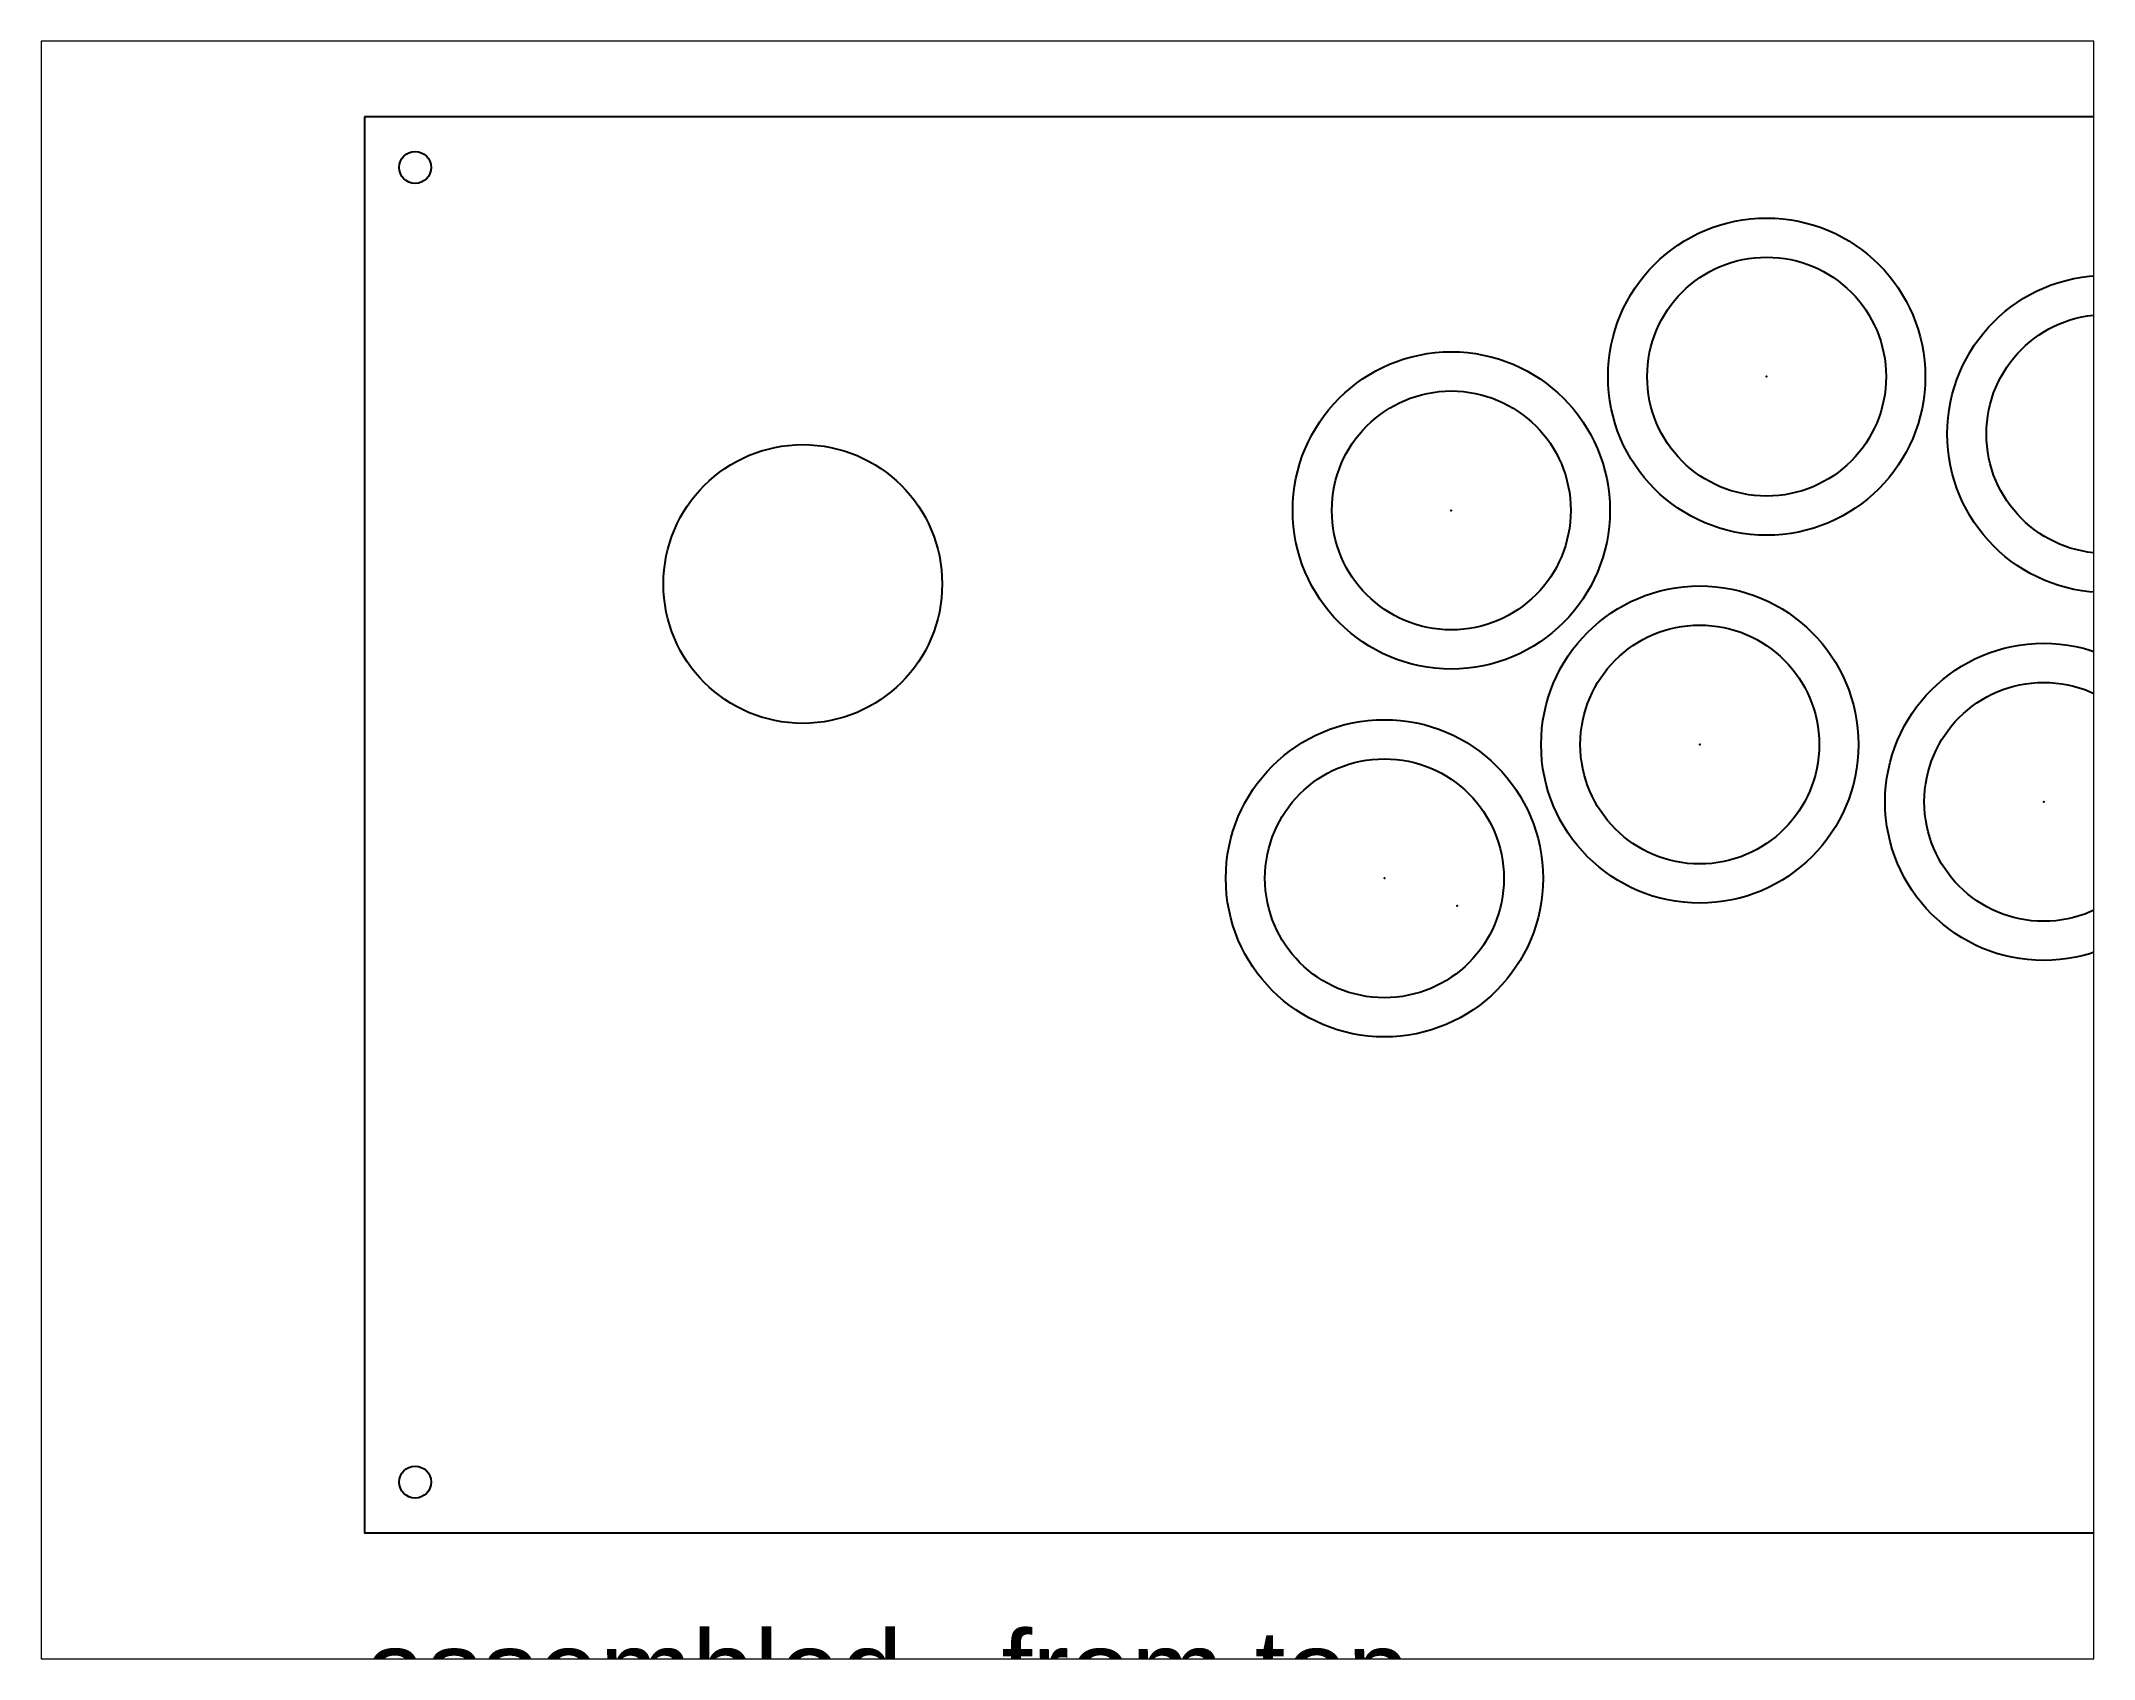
# Paper-space layout 'Layout1' of a CAD drawing. Header units: millimetres. Extents: x 0 to 258, y 0 to 203.
# The model-space entities are those that its viewports show. They can reach past a viewport. Long polylines and large blocks are cut down to what shows.
import ezdxf

# ---------------------------------------------------------------- set-up
doc = ezdxf.new("R2010")
doc.units = ezdxf.units.MM
doc.header["$MEASUREMENT"] = 0
doc.layers.add('Elements', color=1, linetype='Continuous')
doc.styles.get("Standard").update_dxf_attribs({"font": 'arial.ttf'})

# ---------------------------------------------------------------- blocks, each defined once
blk = doc.blocks.new('button-top')
blk.add_point((136.26, 81.2))
at = {"layer": 'Elements'}
for radius in [16.6, 12.5]:
    blk.add_circle((136.26, 81.2), radius, dxfattribs=at)

msp = doc.modelspace()

# ---------------------------------------------------------------- linework, layer by layer
at = {"color": 7}
msp.add_lwpolyline([(-8.53, 195.16), (-8.53, 17.36), (296.27, 17.36), (296.27, 195.16)], close=True, dxfattribs=at)
at = {"color": 1}
for centre, radius in [((-2.18, 188.81), 2), ((46.51, 136.5), 17.5), ((-2.18, 23.71), 2)]:
    msp.add_circle(centre, radius, dxfattribs=at)
msp.add_point((128.7, 96.08))

# ---------------------------------------------------------------- block references
at = {"xscale": 1.199999999999995, "yscale": 1.199999999999995, "zscale": 1.199999999999995}
for p in [(4.04, 65.1), (46.64, 57.9), (-35.56, 48.3), (-4.36, 18.9), (38.84, 11.7), (-43.96, 2.1)]:
    msp.add_blockref('button-top', p, dxfattribs=at)

# ---------------------------------------------------------------- texts
msp.add_text('assembled - from top', height=10).set_placement((-8.53, -4.93))

psp = doc.layouts.get("Layout1")

# ---------------------------------------------------------------- viewports
at = {"layer": '0'}
psp.add_viewport(center=(128.91, 101.59), size=(257.82, 203.1813), view_center_point=(79.75, 103.09), view_height=203.1813, dxfattribs=at)

doc.saveas('drawing.dxf')
